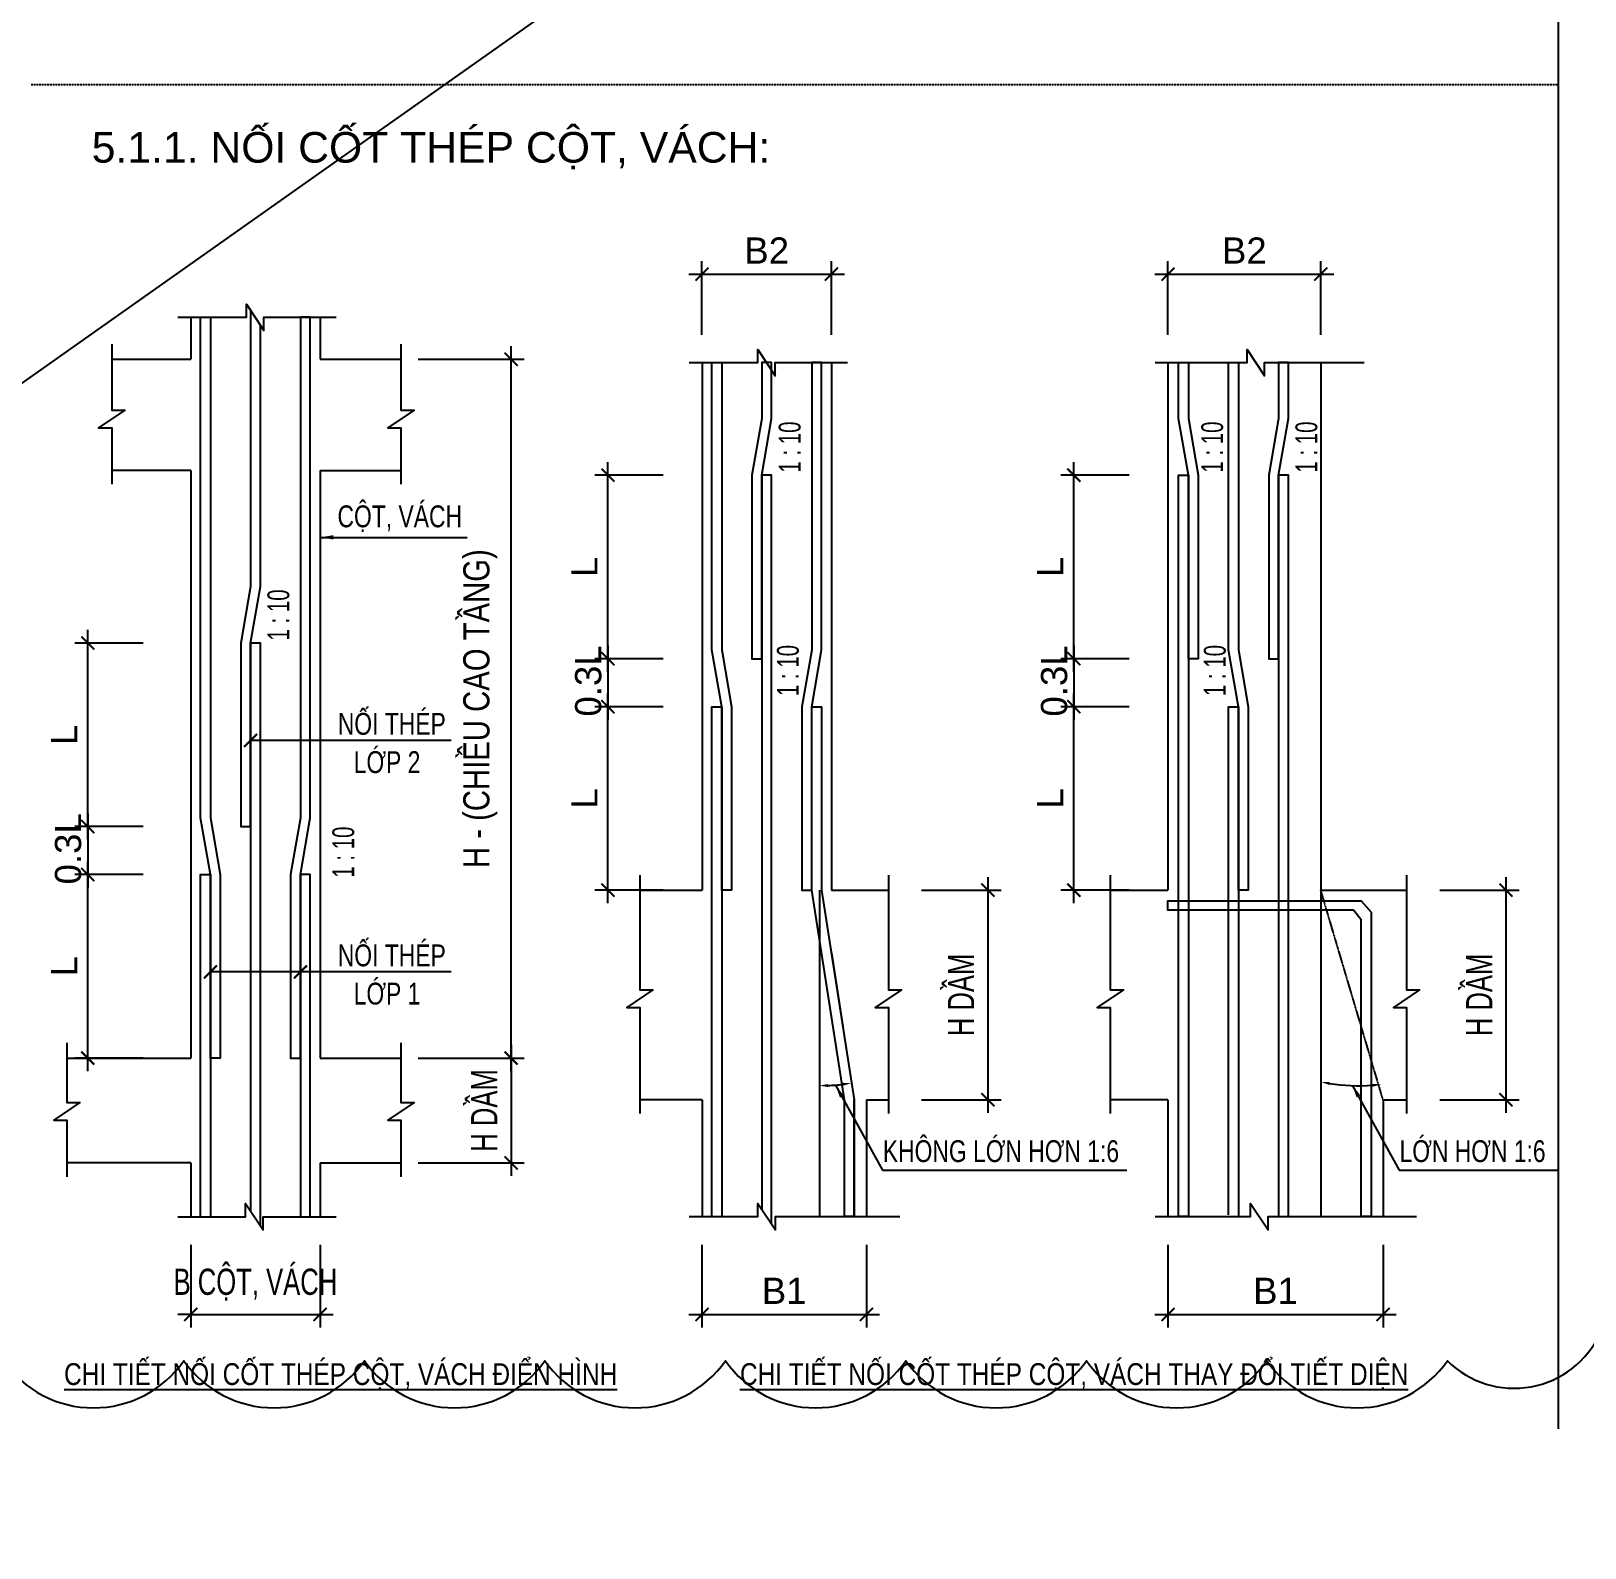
# Model space of a CAD drawing. Header units: millimetres. Extents: x -241424 to 696054, y -125618 to 93710.
# Drawn here: x 31812 to 49602, y -2 to 17365 of the extents above; entities that cross this region are included whole.
import ezdxf
from ezdxf.enums import TextEntityAlignment as Align

# ---------------------------------------------------------------- set-up
doc = ezdxf.new("R2010")
doc.units = ezdxf.units.MM
doc.header["$LTSCALE"] = 7
doc.header["$PDMODE"] = 3
doc.linetypes.add('CENTER2', pattern=[1.125, 0.75, -0.125, 0.125, -0.125])
doc.linetypes.add('HIDDEN', pattern=[0.375, 0.25, -0.125])
doc.layers.get('0').update_dxf_attribs({"linetype": 'CONTINUOUS'})
doc.layers.get('Defpoints').update_dxf_attribs({"color": 6, "linetype": 'CONTINUOUS'})
for name, color, linetype in [('CDC_01_AXIS', 160, 'CENTER2'), ('CDC_02_DIM', 1, 'CONTINUOUS'), ('CDC_03_BORDER', 3, 'CONTINUOUS'), ('CDC_05_STEEL', 4, 'CONTINUOUS'), ('CDC_06_TEXT', 2, 'CONTINUOUS'), ('CDC_11_NOTE', 8, 'CONTINUOUS')]:
    doc.layers.add(name, color=color, linetype=linetype)
doc.layers.add('KCS_Plotter', color=11, linetype='CONTINUOUS', plot=False)
doc.styles.add('ARIAL', font='arial.ttf')
doc.styles.add('AVANTH', font='')
doc.styles.add('VNAVANTH', font='', dxfattribs={"width": 0.95})
doc.styles.get('AVANTH').set_extended_font_data('.VnAvantH')
doc.styles.get('VNAVANTH').set_extended_font_data('.VnAvantH')
doc.dimstyles.new('1-25-H', dxfattribs={"dimtxt": 250, "dimasz": 100, "dimexe": 150, "dimexo": 0, "dimgap": 50, "dimtad": 1, "dimdec": 0, "dimlfac": 0.25, "dimzin": 0, "dimdsep": 46, "dimtxsty": 'AVANTH', "dimcen": 0, "dimdle": 150, "dimclrd": 9, "dimclre": 9, "dimclrt": 4, "dimadec": 0, "dimazin": 0, "dimtfac": 1, "dimtdec": 0, "dimtix": 1, "dimtmove": 2, "dimatfit": 3, "dimfxl": 1, "dimtvp": 1, "dimtolj": 1, "dimtzin": 0, "dimlwd": -1, "dimlwe": -1, "dimarcsym": 0})
doc.dimstyles.new('DIM1-25', dxfattribs={"dimscale": 1.2, "dimtxt": 250, "dimasz": 125, "dimexe": 125, "dimexo": 0.06, "dimgap": 100, "dimtad": 1, "dimdec": 0, "dimzin": 0, "dimdsep": 46, "dimtxsty": 'ARIAL', "dimblk": 'ARCHTICK', "dimcen": 100, "dimdle": 125, "dimclrd": 256, "dimclre": 1, "dimclrt": 2, "dimadec": 0, "dimazin": 0, "dimtfac": 1, "dimtdec": 0, "dimtix": 1, "dimtmove": 2, "dimatfit": 0, "dimfxl": 1, "dimtolj": 1, "dimtzin": 0, "dimarcsym": 0})

# ---------------------------------------------------------------- blocks, each defined once
blk = doc.blocks.new('_ArchTick')
at = {"color": 0, "linetype": 'ByBlock', "const_width": 0.15}
blk.add_lwpolyline([(-0.5, -0.5), (0.5, 0.5)], dxfattribs=at)
blk = doc.blocks.new('*D241')
at = {"layer": 'CDC_02_DIM', "color": 1, "lineweight": -2, "transparency": 16777216}
for p, q in [((44828, 3469), (44828, 2521)), ((47291, 3469), (47291, 2521))]:
    blk.add_line(p, q, dxfattribs=at)
at = {"layer": 'CDC_02_DIM', "lineweight": -2, "transparency": 16777216}
blk.add_line((44678, 2671), (47441, 2671), dxfattribs=at)
at = {"layer": 'Defpoints', "color": 0, "transparency": 16777216}
for p in [(44828, 3469), (47291, 3469), (47291, 2671)]:
    blk.add_point(p, dxfattribs=at)
at = {"layer": 'CDC_02_DIM', "lineweight": -2, "transparency": 16777216, "xscale": 150, "yscale": 150, "zscale": 150, "rotation": 180}
blk.add_blockref('_ArchTick', (44828, 2671), dxfattribs=at)
at = {"layer": 'CDC_02_DIM', "lineweight": -2, "transparency": 16777216, "xscale": 150, "yscale": 150, "zscale": 150}
blk.add_blockref('_ArchTick', (47291, 2671), dxfattribs=at)
at = {"layer": 'CDC_02_DIM', "color": 2, "transparency": 16777216, "insert": (46059, 2941), "char_height": 300, "attachment_point": 5, "style": 'ARIAL'}
blk.add_mtext('\\A1;B1', dxfattribs=at)
blk = doc.blocks.new('*D23')
at = {"layer": 'CDC_02_DIM', "lineweight": -2, "transparency": 16777216}
blk.add_line((48698, 7679), (48698, 4979), dxfattribs=at)
at = {"layer": 'CDC_02_DIM', "color": 1, "lineweight": -2, "transparency": 16777216}
for p, q in [((47939, 7529), (48848, 7529)), ((47939, 5129), (48848, 5129))]:
    blk.add_line(p, q, dxfattribs=at)
at = {"layer": 'Defpoints', "color": 0, "transparency": 16777216}
for p in [(47939, 7529), (47939, 5129), (48698, 5129)]:
    blk.add_point(p, dxfattribs=at)
at = {"layer": 'CDC_02_DIM', "lineweight": -2, "transparency": 16777216, "xscale": 150, "yscale": 150, "zscale": 150}
for p, rotation in [((48698, 7529), 90), ((48698, 5129), 270)]:
    blk.add_blockref('_ArchTick', p, dxfattribs=dict(at, rotation=rotation))
at = {"layer": 'CDC_02_DIM', "color": 2, "transparency": 16777216, "insert": (48391, 6329), "char_height": 300, "attachment_point": 5, "rotation": 90, "style": 'ARIAL'}
blk.add_mtext('\\A1;{\\W0.7;H DẦM}', dxfattribs=at)
blk = doc.blocks.new('*D24')
at = {"layer": 'CDC_02_DIM', "color": 9, "transparency": 16777216}
blk.add_arc((47014, 7408), 2119, 260.842, 274.2205, dxfattribs=at)
for points in [[(46673, 5299), (46680, 5332), (46578, 5334)], [(47168, 5311), (47171, 5278), (47269, 5304)]]:
    blk.add_solid(points, dxfattribs=at)
at = {"layer": 'Defpoints', "color": 0, "transparency": 16777216}
for p in [(47014, 7408), (47014, 7408), (46807, 5299), (46523, 5070), (47291, 5129)]:
    blk.add_point(p, dxfattribs=at)
at = {"layer": 'CDC_02_DIM', "color": 4, "transparency": 16777216, "insert": (46925, 5346), "char_height": 250, "attachment_point": 5, "rotation": 357.5313, "style": 'AVANTH'}
blk.add_mtext('\\A1;{\\H0.04x;.}', dxfattribs=at)
blk = doc.blocks.new('*D25')
at = {"layer": 'CDC_02_DIM', "color": 1, "lineweight": -2, "transparency": 16777216}
for p, q in [((44828, 13887), (44828, 14732)), ((46577, 13887), (46577, 14732))]:
    blk.add_line(p, q, dxfattribs=at)
at = {"layer": 'CDC_02_DIM', "lineweight": -2, "transparency": 16777216}
blk.add_line((44678, 14582), (46727, 14582), dxfattribs=at)
at = {"layer": 'Defpoints', "color": 0, "transparency": 16777216}
for p in [(46577, 14582), (44828, 13887), (46577, 13887)]:
    blk.add_point(p, dxfattribs=at)
at = {"layer": 'CDC_02_DIM', "lineweight": -2, "transparency": 16777216, "xscale": 150, "yscale": 150, "zscale": 150, "rotation": 180}
blk.add_blockref('_ArchTick', (44828, 14582), dxfattribs=at)
at = {"layer": 'CDC_02_DIM', "lineweight": -2, "transparency": 16777216, "xscale": 150, "yscale": 150, "zscale": 150}
blk.add_blockref('_ArchTick', (46577, 14582), dxfattribs=at)
at = {"layer": 'CDC_02_DIM', "color": 2, "transparency": 16777216, "insert": (45702, 14852), "char_height": 300, "attachment_point": 5, "style": 'ARIAL'}
blk.add_mtext('\\A1;B2', dxfattribs=at)
blk = doc.blocks.new('*D26')
at = {"layer": 'CDC_02_DIM', "lineweight": -2, "transparency": 16777216}
blk.add_line((43750, 10329), (43750, 9479), dxfattribs=at)
at = {"layer": 'CDC_02_DIM', "color": 1, "lineweight": -2, "transparency": 16777216}
for p, q in [((44384, 10179), (43600, 10179)), ((44384, 9629), (43600, 9629))]:
    blk.add_line(p, q, dxfattribs=at)
at = {"layer": 'Defpoints', "color": 0, "transparency": 16777216}
for p in [(44384, 10179), (43750, 9629), (44384, 9629)]:
    blk.add_point(p, dxfattribs=at)
at = {"layer": 'CDC_02_DIM', "lineweight": -2, "transparency": 16777216, "xscale": 150, "yscale": 150, "zscale": 150}
for p, rotation in [((43750, 10179), 90), ((43750, 9629), 270)]:
    blk.add_blockref('_ArchTick', p, dxfattribs=dict(at, rotation=rotation))
at = {"layer": 'CDC_02_DIM', "color": 2, "transparency": 16777216, "insert": (43526, 9924), "char_height": 300, "attachment_point": 5, "rotation": 90, "style": 'ARIAL'}
blk.add_mtext('\\A1;0.3L', dxfattribs=at)
blk = doc.blocks.new('*D27')
at = {"layer": 'CDC_02_DIM', "color": 1, "lineweight": -2, "transparency": 16777216}
for p, q in [((33640, 3469), (33640, 2521)), ((35121, 3469), (35121, 2521))]:
    blk.add_line(p, q, dxfattribs=at)
at = {"layer": 'CDC_02_DIM', "lineweight": -2, "transparency": 16777216}
for p, q in [((33640, 2671), (33490, 2671)), ((33640, 2671), (35121, 2671)), ((35121, 2671), (35271, 2671))]:
    blk.add_line(p, q, dxfattribs=at)
at = {"layer": 'Defpoints', "color": 0, "transparency": 16777216}
for p in [(33640, 3469), (35121, 3469), (35121, 2671)]:
    blk.add_point(p, dxfattribs=at)
at = {"layer": 'CDC_02_DIM', "lineweight": -2, "transparency": 16777216, "xscale": 150, "yscale": 150, "zscale": 150}
blk.add_blockref('_ArchTick', (33640, 2671), dxfattribs=at)
at = {"layer": 'CDC_02_DIM', "lineweight": -2, "transparency": 16777216, "xscale": 150, "yscale": 150, "zscale": 150, "rotation": 180}
blk.add_blockref('_ArchTick', (35121, 2671), dxfattribs=at)
at = {"layer": 'CDC_02_DIM', "color": 2, "transparency": 16777216, "insert": (34380, 3012), "char_height": 300, "attachment_point": 5, "style": 'ARIAL'}
blk.add_mtext('\\A1;{\\W0.7;B CỘT, VÁCH}', dxfattribs=at)
blk = doc.blocks.new('*D28')
at = {"layer": 'CDC_02_DIM', "lineweight": -2, "transparency": 16777216}
blk.add_line((37307, 5756), (37307, 4256), dxfattribs=at)
at = {"layer": 'CDC_02_DIM', "color": 1, "lineweight": -2, "transparency": 16777216}
for p, q in [((36243, 5606), (37457, 5606)), ((36243, 4406), (37457, 4406))]:
    blk.add_line(p, q, dxfattribs=at)
at = {"layer": 'Defpoints', "color": 0, "transparency": 16777216}
for p in [(36243, 5606), (36243, 4406), (37307, 4406)]:
    blk.add_point(p, dxfattribs=at)
at = {"layer": 'CDC_02_DIM', "lineweight": -2, "transparency": 16777216, "xscale": 150, "yscale": 150, "zscale": 150}
for p, rotation in [((37307, 5606), 90), ((37307, 4406), 270)]:
    blk.add_blockref('_ArchTick', p, dxfattribs=dict(at, rotation=rotation))
at = {"layer": 'CDC_02_DIM', "color": 2, "transparency": 16777216, "insert": (36999, 5006), "char_height": 300, "attachment_point": 5, "rotation": 90, "style": 'ARIAL'}
blk.add_mtext('\\A1;{\\W0.7;H DẦM}', dxfattribs=at)
blk = doc.blocks.new('*D29')
at = {"layer": 'CDC_02_DIM', "lineweight": -2, "transparency": 16777216}
blk.add_line((37307, 5456), (37307, 13758), dxfattribs=at)
at = {"layer": 'CDC_02_DIM', "color": 1, "lineweight": -2, "transparency": 16777216}
for p, q in [((36243, 13608), (37457, 13608)), ((36243, 5606), (37457, 5606))]:
    blk.add_line(p, q, dxfattribs=at)
at = {"layer": 'Defpoints', "color": 0, "transparency": 16777216}
for p in [(36243, 13608), (37307, 13608), (36243, 5606)]:
    blk.add_point(p, dxfattribs=at)
at = {"layer": 'CDC_02_DIM', "lineweight": -2, "transparency": 16777216, "xscale": 150, "yscale": 150, "zscale": 150}
for p, rotation in [((37307, 13608), 90), ((37307, 5606), 270)]:
    blk.add_blockref('_ArchTick', p, dxfattribs=dict(at, rotation=rotation))
at = {"layer": 'CDC_02_DIM', "color": 2, "transparency": 16777216, "insert": (36955, 9607), "char_height": 300, "attachment_point": 5, "rotation": 90, "style": 'ARIAL'}
blk.add_mtext('\\A1;{\\W0.8;H - (CHIỀU CAO TẦNG)}', dxfattribs=at)
blk = doc.blocks.new('*D30')
at = {"layer": 'CDC_02_DIM', "color": 1, "lineweight": -2, "transparency": 16777216}
for p, q in [((39493, 3469), (39493, 2521)), ((41375, 3469), (41375, 2521))]:
    blk.add_line(p, q, dxfattribs=at)
at = {"layer": 'CDC_02_DIM', "lineweight": -2, "transparency": 16777216}
blk.add_line((39343, 2671), (41525, 2671), dxfattribs=at)
at = {"layer": 'Defpoints', "color": 0, "transparency": 16777216}
for p in [(39493, 3469), (41375, 3469), (41375, 2671)]:
    blk.add_point(p, dxfattribs=at)
at = {"layer": 'CDC_02_DIM', "lineweight": -2, "transparency": 16777216, "xscale": 150, "yscale": 150, "zscale": 150, "rotation": 180}
blk.add_blockref('_ArchTick', (39493, 2671), dxfattribs=at)
at = {"layer": 'CDC_02_DIM', "lineweight": -2, "transparency": 16777216, "xscale": 150, "yscale": 150, "zscale": 150}
blk.add_blockref('_ArchTick', (41375, 2671), dxfattribs=at)
at = {"layer": 'CDC_02_DIM', "color": 2, "transparency": 16777216, "insert": (40434, 2941), "char_height": 300, "attachment_point": 5, "style": 'ARIAL'}
blk.add_mtext('\\A1;B1', dxfattribs=at)
blk = doc.blocks.new('*D31')
at = {"layer": 'CDC_02_DIM', "lineweight": -2, "transparency": 16777216}
blk.add_line((42767, 7679), (42767, 4979), dxfattribs=at)
at = {"layer": 'CDC_02_DIM', "color": 1, "lineweight": -2, "transparency": 16777216}
for p, q in [((42007, 7529), (42917, 7529)), ((42007, 5129), (42917, 5129))]:
    blk.add_line(p, q, dxfattribs=at)
at = {"layer": 'Defpoints', "color": 0, "transparency": 16777216}
for p in [(42007, 7529), (42007, 5129), (42767, 5129)]:
    blk.add_point(p, dxfattribs=at)
at = {"layer": 'CDC_02_DIM', "lineweight": -2, "transparency": 16777216, "xscale": 150, "yscale": 150, "zscale": 150}
for p, rotation in [((42767, 7529), 90), ((42767, 5129), 270)]:
    blk.add_blockref('_ArchTick', p, dxfattribs=dict(at, rotation=rotation))
at = {"layer": 'CDC_02_DIM', "color": 2, "transparency": 16777216, "insert": (42459, 6329), "char_height": 300, "attachment_point": 5, "rotation": 90, "style": 'ARIAL'}
blk.add_mtext('\\A1;{\\W0.7;H DẦM}', dxfattribs=at)
blk = doc.blocks.new('*D32')
at = {"layer": 'CDC_02_DIM', "color": 9, "transparency": 16777216}
blk.add_arc((40837, 7529), 2239, 272.5595, 276.9024, dxfattribs=at)
for points in [[(40937, 5275), (40936, 5309), (40837, 5290)], [(41103, 5323), (41108, 5290), (41205, 5320)]]:
    blk.add_solid(points, dxfattribs=at)
at = {"layer": 'Defpoints', "color": 0, "transparency": 16777216}
for p in [(40837, 7529), (40837, 7529), (40960, 5293), (40837, 5070), (41237, 5129)]:
    blk.add_point(p, dxfattribs=at)
at = {"layer": 'CDC_02_DIM', "color": 4, "transparency": 16777216, "insert": (41017, 5352), "char_height": 250, "attachment_point": 5, "rotation": 4.731, "style": 'AVANTH'}
blk.add_mtext('\\A1;{\\H0.04x;.}', dxfattribs=at)
blk = doc.blocks.new('*D33')
at = {"layer": 'CDC_02_DIM', "color": 1, "lineweight": -2, "transparency": 16777216}
for p, q in [((39493, 13887), (39493, 14732)), ((40975, 13887), (40975, 14732))]:
    blk.add_line(p, q, dxfattribs=at)
at = {"layer": 'CDC_02_DIM', "lineweight": -2, "transparency": 16777216}
blk.add_line((39343, 14582), (41125, 14582), dxfattribs=at)
at = {"layer": 'Defpoints', "color": 0, "transparency": 16777216}
for p in [(40975, 14582), (39493, 13887), (40975, 13887)]:
    blk.add_point(p, dxfattribs=at)
at = {"layer": 'CDC_02_DIM', "lineweight": -2, "transparency": 16777216, "xscale": 150, "yscale": 150, "zscale": 150, "rotation": 180}
blk.add_blockref('_ArchTick', (39493, 14582), dxfattribs=at)
at = {"layer": 'CDC_02_DIM', "lineweight": -2, "transparency": 16777216, "xscale": 150, "yscale": 150, "zscale": 150}
blk.add_blockref('_ArchTick', (40975, 14582), dxfattribs=at)
at = {"layer": 'CDC_02_DIM', "color": 2, "transparency": 16777216, "insert": (40234, 14852), "char_height": 300, "attachment_point": 5, "style": 'ARIAL'}
blk.add_mtext('\\A1;B2', dxfattribs=at)
blk = doc.blocks.new('*D34')
at = {"layer": 'CDC_02_DIM', "lineweight": -2, "transparency": 16777216}
blk.add_line((38416, 10329), (38416, 9479), dxfattribs=at)
at = {"layer": 'CDC_02_DIM', "color": 1, "lineweight": -2, "transparency": 16777216}
for p, q in [((39050, 10179), (38266, 10179)), ((39050, 9629), (38266, 9629))]:
    blk.add_line(p, q, dxfattribs=at)
at = {"layer": 'Defpoints', "color": 0, "transparency": 16777216}
for p in [(39050, 10179), (38416, 9629), (39050, 9629)]:
    blk.add_point(p, dxfattribs=at)
at = {"layer": 'CDC_02_DIM', "lineweight": -2, "transparency": 16777216, "xscale": 150, "yscale": 150, "zscale": 150}
for p, rotation in [((38416, 10179), 90), ((38416, 9629), 270)]:
    blk.add_blockref('_ArchTick', p, dxfattribs=dict(at, rotation=rotation))
at = {"layer": 'CDC_02_DIM', "color": 2, "transparency": 16777216, "insert": (38192, 9924), "char_height": 300, "attachment_point": 5, "rotation": 90, "style": 'ARIAL'}
blk.add_mtext('\\A1;0.3L', dxfattribs=at)
blk = doc.blocks.new('*D35')
at = {"layer": 'CDC_02_DIM', "lineweight": -2, "transparency": 16777216}
blk.add_line((32461, 5456), (32461, 7857), dxfattribs=at)
at = {"layer": 'CDC_02_DIM', "color": 1, "lineweight": -2, "transparency": 16777216}
for p, q in [((33095, 7707), (32311, 7707)), ((33095, 5606), (32311, 5606))]:
    blk.add_line(p, q, dxfattribs=at)
at = {"layer": 'Defpoints', "color": 0, "transparency": 16777216}
for p in [(32461, 7707), (33095, 7707), (33095, 5606)]:
    blk.add_point(p, dxfattribs=at)
at = {"layer": 'CDC_02_DIM', "lineweight": -2, "transparency": 16777216, "xscale": 150, "yscale": 150, "zscale": 150}
for p, rotation in [((32461, 7707), 90), ((32461, 5606), 270)]:
    blk.add_blockref('_ArchTick', p, dxfattribs=dict(at, rotation=rotation))
at = {"layer": 'CDC_02_DIM', "color": 2, "transparency": 16777216, "insert": (32191, 6657), "char_height": 300, "attachment_point": 5, "rotation": 90, "style": 'ARIAL'}
blk.add_mtext('\\A1;L', dxfattribs=at)
blk = doc.blocks.new('*D36')
at = {"layer": 'CDC_02_DIM', "lineweight": -2, "transparency": 16777216}
blk.add_line((32461, 8407), (32461, 7557), dxfattribs=at)
at = {"layer": 'CDC_02_DIM', "color": 1, "lineweight": -2, "transparency": 16777216}
for p, q in [((33095, 8257), (32311, 8257)), ((33095, 7707), (32311, 7707))]:
    blk.add_line(p, q, dxfattribs=at)
at = {"layer": 'Defpoints', "color": 0, "transparency": 16777216}
for p in [(33095, 8257), (32461, 7707), (33095, 7707)]:
    blk.add_point(p, dxfattribs=at)
at = {"layer": 'CDC_02_DIM', "lineweight": -2, "transparency": 16777216, "xscale": 150, "yscale": 150, "zscale": 150}
for p, rotation in [((32461, 8257), 90), ((32461, 7707), 270)]:
    blk.add_blockref('_ArchTick', p, dxfattribs=dict(at, rotation=rotation))
at = {"layer": 'CDC_02_DIM', "color": 2, "transparency": 16777216, "insert": (32237, 8002), "char_height": 300, "attachment_point": 5, "rotation": 90, "style": 'ARIAL'}
blk.add_mtext('\\A1;0.3L', dxfattribs=at)
blk = doc.blocks.new('*D37')
at = {"layer": 'CDC_02_DIM', "lineweight": -2, "transparency": 16777216}
blk.add_line((32461, 8107), (32461, 10508), dxfattribs=at)
at = {"layer": 'CDC_02_DIM', "color": 1, "lineweight": -2, "transparency": 16777216}
for p, q in [((33095, 10358), (32311, 10358)), ((33095, 8257), (32311, 8257))]:
    blk.add_line(p, q, dxfattribs=at)
at = {"layer": 'Defpoints', "color": 0, "transparency": 16777216}
for p in [(32461, 10358), (33095, 10358), (33095, 8257)]:
    blk.add_point(p, dxfattribs=at)
at = {"layer": 'CDC_02_DIM', "lineweight": -2, "transparency": 16777216, "xscale": 150, "yscale": 150, "zscale": 150}
for p, rotation in [((32461, 10358), 90), ((32461, 8257), 270)]:
    blk.add_blockref('_ArchTick', p, dxfattribs=dict(at, rotation=rotation))
at = {"layer": 'CDC_02_DIM', "color": 2, "transparency": 16777216, "insert": (32191, 9307), "char_height": 300, "attachment_point": 5, "rotation": 90, "style": 'ARIAL'}
blk.add_mtext('\\A1;L', dxfattribs=at)
blk = doc.blocks.new('*D86')
at = {"layer": 'CDC_02_DIM', "color": 1, "lineweight": -2, "transparency": 16777216}
for p, q in [((39050, 9629), (38266, 9629)), ((39050, 7529), (38266, 7529))]:
    blk.add_line(p, q, dxfattribs=at)
at = {"layer": 'CDC_02_DIM', "lineweight": -2, "transparency": 16777216}
blk.add_line((38416, 7379), (38416, 9779), dxfattribs=at)
at = {"layer": 'Defpoints', "color": 0, "transparency": 16777216}
for p in [(38416, 9629), (39050, 9629), (39050, 7529)]:
    blk.add_point(p, dxfattribs=at)
at = {"layer": 'CDC_02_DIM', "lineweight": -2, "transparency": 16777216, "xscale": 150, "yscale": 150, "zscale": 150}
for p, rotation in [((38416, 9629), 90), ((38416, 7529), 270)]:
    blk.add_blockref('_ArchTick', p, dxfattribs=dict(at, rotation=rotation))
at = {"layer": 'CDC_02_DIM', "color": 2, "transparency": 16777216, "insert": (38146, 8579), "char_height": 300, "attachment_point": 5, "rotation": 90, "style": 'ARIAL'}
blk.add_mtext('\\A1;L', dxfattribs=at)
blk = doc.blocks.new('*D87')
at = {"layer": 'CDC_02_DIM', "color": 1, "lineweight": -2, "transparency": 16777216}
for p, q in [((39050, 12280), (38266, 12280)), ((39050, 10179), (38266, 10179))]:
    blk.add_line(p, q, dxfattribs=at)
at = {"layer": 'CDC_02_DIM', "lineweight": -2, "transparency": 16777216}
blk.add_line((38416, 10029), (38416, 12430), dxfattribs=at)
at = {"layer": 'Defpoints', "color": 0, "transparency": 16777216}
for p in [(38416, 12280), (39050, 12280), (39050, 10179)]:
    blk.add_point(p, dxfattribs=at)
at = {"layer": 'CDC_02_DIM', "lineweight": -2, "transparency": 16777216, "xscale": 150, "yscale": 150, "zscale": 150}
for p, rotation in [((38416, 12280), 90), ((38416, 10179), 270)]:
    blk.add_blockref('_ArchTick', p, dxfattribs=dict(at, rotation=rotation))
at = {"layer": 'CDC_02_DIM', "color": 2, "transparency": 16777216, "insert": (38146, 11230), "char_height": 300, "attachment_point": 5, "rotation": 90, "style": 'ARIAL'}
blk.add_mtext('\\A1;L', dxfattribs=at)
blk = doc.blocks.new('*D88')
at = {"layer": 'CDC_02_DIM', "color": 1, "lineweight": -2, "transparency": 16777216}
for p, q in [((44384, 9629), (43600, 9629)), ((44384, 7529), (43600, 7529))]:
    blk.add_line(p, q, dxfattribs=at)
at = {"layer": 'CDC_02_DIM', "lineweight": -2, "transparency": 16777216}
blk.add_line((43750, 7379), (43750, 9779), dxfattribs=at)
at = {"layer": 'Defpoints', "color": 0, "transparency": 16777216}
for p in [(43750, 9629), (44384, 9629), (44384, 7529)]:
    blk.add_point(p, dxfattribs=at)
at = {"layer": 'CDC_02_DIM', "lineweight": -2, "transparency": 16777216, "xscale": 150, "yscale": 150, "zscale": 150}
for p, rotation in [((43750, 9629), 90), ((43750, 7529), 270)]:
    blk.add_blockref('_ArchTick', p, dxfattribs=dict(at, rotation=rotation))
at = {"layer": 'CDC_02_DIM', "color": 2, "transparency": 16777216, "insert": (43480, 8579), "char_height": 300, "attachment_point": 5, "rotation": 90, "style": 'ARIAL'}
blk.add_mtext('\\A1;L', dxfattribs=at)
blk = doc.blocks.new('*D89')
at = {"layer": 'CDC_02_DIM', "color": 1, "lineweight": -2, "transparency": 16777216}
for p, q in [((44384, 12280), (43600, 12280)), ((44384, 10179), (43600, 10179))]:
    blk.add_line(p, q, dxfattribs=at)
at = {"layer": 'CDC_02_DIM', "lineweight": -2, "transparency": 16777216}
blk.add_line((43750, 10029), (43750, 12430), dxfattribs=at)
at = {"layer": 'Defpoints', "color": 0, "transparency": 16777216}
for p in [(43750, 12280), (44384, 12280), (44384, 10179)]:
    blk.add_point(p, dxfattribs=at)
at = {"layer": 'CDC_02_DIM', "lineweight": -2, "transparency": 16777216, "xscale": 150, "yscale": 150, "zscale": 150}
for p, rotation in [((43750, 12280), 90), ((43750, 10179), 270)]:
    blk.add_blockref('_ArchTick', p, dxfattribs=dict(at, rotation=rotation))
at = {"layer": 'CDC_02_DIM', "color": 2, "transparency": 16777216, "insert": (43480, 11230), "char_height": 300, "attachment_point": 5, "rotation": 90, "style": 'ARIAL'}
blk.add_mtext('\\A1;L', dxfattribs=at)

msp = doc.modelspace()

# ---------------------------------------------------------------- linework, layer by layer
at = {"layer": 'CDC_01_AXIS'}
for p, q in [((40836.6, 7528.7), (40836.6, 3791.4)), ((46577.2, 7528.7), (46577.2, 3791.4)), ((47290.7, 5128.6), (46577.2, 7528.7))]:
    msp.add_line(p, q, dxfattribs=at)
at = {"layer": 'CDC_02_DIM'}
for points in [[(33493.2, 14087.5), (34277.6, 14087.5), (34277.6, 14237.5), (34477.7, 13937.4), (34477.7, 14087.5), (35304.1, 14087.5)], [(32734.4, 13780.7), (32734.4, 13023.5), (32884.5, 13023.5), (32584.3, 12823.4), (32734.4, 12823.4), (32734.4, 12175.6)], [(36046.3, 13780.7), (36046.3, 13023.5), (36196.4, 13023.5), (35896.3, 12823.4), (36046.3, 12823.4), (36046.3, 12175.6)], [(39346.9, 13568.4), (40131.6, 13568.4), (40131.6, 13718.5), (40331.7, 13418.4), (40331.7, 13568.4), (41157.9, 13568.4)], [(44681.1, 13568.4), (45734.1, 13568.4), (45734.1, 13718.5), (45934.2, 13418.4), (45934.2, 13568.4), (47074, 13568.4)], [(38781.5, 7701.5), (38781.5, 6386.9), (38931.6, 6386.9), (38631.4, 6186.8), (38781.5, 6186.8), (38781.5, 4970.5)], [(41627, 7701.5), (41627, 6386.9), (41777, 6386.9), (41476.9, 6186.8), (41627, 6186.8), (41627, 4970.5)], [(44167.3, 7701.5), (44167.3, 6386.9), (44317.4, 6386.9), (44017.2, 6186.8), (44167.3, 6186.8), (44167.3, 4970.5)], [(47558.6, 7701.5), (47558.6, 6386.9), (47708.6, 6386.9), (47408.5, 6186.8), (47558.6, 6186.8), (47558.6, 4970.5)], [(32221.5, 5779.3), (32221.5, 5096.1), (32371.6, 5096.1), (32071.4, 4896), (32221.5, 4896), (32221.5, 4248.2)], [(36046.3, 5779.3), (36046.3, 5096.1), (36196.4, 5096.1), (35896.3, 4896), (36046.3, 4896), (36046.3, 4248.2)], [(33493.2, 3790.3), (34267.3, 3790.3), (34267.3, 3940.4), (34467.4, 3640.2), (34467.4, 3790.3), (35304.1, 3790.3)], [(39346.9, 3791.4), (40134, 3791.4), (40134, 3941.5), (40334.1, 3641.3), (40334.1, 3791.4), (41757.9, 3791.4)], [(44681.1, 3791.4), (45774.2, 3791.4), (45774.2, 3941.5), (45974.3, 3641.3), (45974.3, 3791.4), (47674, 3791.4)]]:
    msp.add_lwpolyline(points, dxfattribs=at)
at = {"layer": 'CDC_03_BORDER'}
for p, q in [((49297.3, 1362.7), (49297.3, 55115.3)), ((33639.7, 14087.5), (33639.7, 13607.8)), ((35120.8, 14087.5), (35120.8, 13607.8)), ((32734.4, 13607.8), (33639.7, 13607.8)), ((35120.8, 13607.8), (36046.3, 13607.8)), ((39493.5, 13568.4), (39493.5, 7528.7)), ((40974.6, 13568.4), (40974.6, 7528.7)), ((44827.6, 13568.4), (44827.6, 7528.7)), ((46577.2, 13568.4), (46577.2, 7528.7)), ((33639.7, 12333.7), (32734.4, 12333.7)), ((33639.7, 12333.7), (33639.7, 5606.4)), ((35120.8, 12333.7), (35120.8, 5606.4)), ((35120.8, 12333.7), (36046.3, 12333.7)), ((38781.5, 7528.7), (39493.5, 7528.7)), ((40974.6, 7528.7), (41627, 7528.7)), ((44167.3, 7528.7), (44827.6, 7528.7)), ((46577.2, 7528.7), (47558.6, 7528.7)), ((32221.5, 5606.4), (33639.7, 5606.4)), ((35120.8, 5606.4), (36046.3, 5606.4)), ((39493.5, 5128.6), (38781.5, 5128.6)), ((39493.5, 5128.6), (39493.5, 3791.4)), ((41374.6, 5128.6), (41627, 5128.6)), ((41374.6, 5128.6), (41374.6, 3791.4)), ((44827.6, 5128.6), (44167.3, 5128.6)), ((44827.6, 5128.6), (44827.6, 3791.4)), ((47290.7, 5128.6), (47558.6, 5128.6)), ((47290.7, 5128.6), (47290.7, 3791.4)), ((33639.7, 4406.3), (32221.5, 4406.3)), ((33639.7, 4406.3), (33639.7, 3790.3)), ((35120.8, 4406.3), (36046.3, 4406.3)), ((35120.8, 4406.3), (35120.8, 3790.3))]:
    msp.add_line(p, q, dxfattribs=at)
at = {"layer": 'CDC_05_STEEL'}
for p, q in [((40973.8, 6812.8), (41105.8, 5967)), ((41236.6, 3791.4), (41236.6, 5128.6))]:
    msp.add_line(p, q, dxfattribs=at)
for points in [[(33752.2, 8356.9), (33752.2, 14087.5), (33864.6, 14087.5), (33864.6, 8356.9), (33977.1, 7707.2), (33977.1, 5606.4), (33864.6, 5606.4), (33864.6, 7707.2)], [(35008.4, 8356.9), (35008.4, 14087.5), (34896, 14087.5), (34896, 8356.9), (34783.5, 7707.2), (34783.5, 5606.4), (34896, 5606.4), (34896, 7707.2)], [(40290.3, 12929.6), (40290.2, 13568.4), (40177.8, 13568.4), (40177.9, 12929.6), (40065.4, 12280), (40065.4, 10179.1), (40177.9, 10179.1), (40177.9, 12280)], [(40862.1, 10279.1), (40862.1, 13568.4), (40749.7, 13568.4), (40749.7, 10279.1), (40637.2, 9629.5), (40637.2, 7528.7), (40749.7, 7528.7), (40749.7, 9629.5)], [(44950, 12929.6), (44950.1, 13568.4), (45062.6, 13568.4), (45062.5, 12929.6), (45174.9, 12280), (45174.9, 10179.1), (45062.5, 10179.1), (45062.5, 12280)], [(46206.4, 12929.6), (46206.3, 13568.4), (46093.9, 13568.4), (46094, 12929.6), (45981.5, 12280), (45981.5, 10179.1), (46094, 10179.1), (46094, 12280)], [(45062.6, 3791.4), (44950.1, 3791.4), (44950, 12280), (45062.5, 12280)], [(46093.9, 3791.4), (46206.3, 3791.4), (46206.4, 12280), (46094, 12280)], [(40749.7, 7528.7), (40749.7, 9629.5), (40862.1, 9629.5), (40862.1, 7528.7), (41236.6, 5128.6), (41236.6, 3791.4), (41124.1, 3791.4), (41124.1, 5128.6)], [(34896, 3790.3), (35008.4, 3790.3), (35008.4, 7707.2), (34896, 7707.2)], [(46953, 7298.2), (44827.6, 7298.2), (44827.6, 7408.2), (47039.4, 7408.2), (47152.7, 7276.6), (47152.7, 3791.4), (47040.2, 3791.4), (47039.4, 7188.2)]]:
    msp.add_lwpolyline(points, close=True, dxfattribs=at)
for points in [[(34324.1, 14167.8), (34324.1, 11007.4), (34211.7, 10357.7), (34211.7, 8256.9), (34324.1, 8256.9), (34324.1, 10357.7), (34436.6, 11007.4), (34436.5, 13999.1)], [(39718.4, 13568.4), (39718.4, 10279.1), (39830.8, 9629.5), (39830.8, 7528.7), (39718.4, 7528.7), (39718.4, 9629.5), (39605.9, 10279.1), (39605.9, 13568.4)], [(45634.4, 13568.4), (45634.4, 10279.1), (45746.9, 9629.5), (45746.9, 7528.7), (45634.4, 7528.7), (45634.4, 9629.5), (45522, 10279.1), (45522, 13568.4)], [(40290.2, 3707.1), (40290.3, 12280), (40177.9, 12280), (40177.8, 3875.8)], [(34436.5, 3686.6), (34436.6, 10357.7), (34324.1, 10357.7), (34324.1, 3855.3)], [(39605.9, 3791.4), (39605.9, 9629.5), (39718.4, 9629.5), (39718.4, 3791.4)], [(45522, 3810.4), (45522, 9629.5), (45634.4, 9629.5), (45634.4, 3791.4)], [(33752.2, 3790.3), (33752.2, 7707.2), (33864.6, 7707.2), (33864.6, 3790.3)]]:
    msp.add_lwpolyline(points, dxfattribs=at)
at = {"layer": 'CDC_11_NOTE'}
for p, q in [((36620.3, 9242.9), (34324.1, 9242.9)), ((36620.3, 6592.4), (33864.6, 6592.4))]:
    msp.add_line(p, q, dxfattribs=at)
at = {"layer": 'CDC_11_NOTE', "const_width": 25}
for points in [[(34249.2, 9168.7), (34399.1, 9317.1)], [(33789.7, 6518.2), (33939.6, 6666.6)], [(34821, 6518.2), (34970.9, 6666.6)]]:
    msp.add_lwpolyline(points, dxfattribs=at)
at = {"layer": 'Defpoints', "linetype": 'HIDDEN', "ltscale": 0.1}
msp.add_line((31811.7, 16753.3), (49297.3, 16753.3), dxfattribs=at)
at = {"layer": 'Defpoints'}
msp.add_lwpolyline([(31493.8, 2139.5, 0.5205671), (33560.5, 2139.5, 0.5205671), (35627.2, 2139.5, 0.5205671), (37693.8, 2139.5, 0.5205671), (39760.5, 2139.5, 0.5205671), (41827.2, 2139.5, 0.5205671), (43893.8, 2139.5, 0.5205671), (45960.5, 2139.5, 0.5205671), (48027.2, 2139.5, 0.5205671), (49776.7, 2456.6, 0.5205671), (49776.7, 4523.3, 0.5205671), (49776.7, 6590, 0.5205671), (49776.7, 8656.7, 0.5205671), (49776.7, 10723.3, 0.5205671), (49776.7, 12790, 0.5205671), (49776.7, 14856.7, 0.5205671), (49776.7, 16923.3, 0.5205671), (49776.7, 18990, 0.5205671)], format="xyb", dxfattribs=at)
at = {"layer": 'KCS_Plotter'}
msp.add_line((12826, -2.5), (96926, 59397.5), dxfattribs=at)

# ---------------------------------------------------------------- texts
at = {"layer": 'CDC_06_TEXT', "color": 4, "style": 'ARIAL'}
msp.add_text('5.1.1. NỐI CỐT THÉP CỘT, VÁCH:', height=350, dxfattribs=at).set_placement((32505.8, 16033.9), align=Align.MIDDLE_LEFT)
at = {"layer": 'CDC_06_TEXT', "style": 'VNAVANTH', "width": 0.7}
for p in [(40621.2, 12309.2), (45459, 12309.2), (46537.3, 12309.2), (34767.5, 10387), (40601.5, 9750.6), (45488.5, 9750.6), (35510.8, 7671.3)]:
    msp.add_text('1 : 10', height=250, rotation=90, dxfattribs=at).set_placement(p)
at = {"layer": 'CDC_06_TEXT', "style": 'ARIAL'}
for s, width, p in [('CỘT, VÁCH', 0.75, (35319.7, 11683.9, -0.3)), ('NỐI THÉP', 0.75, (35323.1, 9307.8, -0.3)), ('LỚP 2', 0.75, (35505.5, 8869.8, -0.3)), ('NỐI THÉP', 0.75, (35323.1, 6657.3, -0.3)), ('LỚP 1', 0.75, (35505.5, 6219.3, -0.3)), ('KHÔNG LỚN HƠN 1:6', 0.75, (41563.3, 4415.6, -0.3)), ('LỚN HƠN 1:6', 0.75, (47479.4, 4415.6, -0.3)), ('%%UCHI TIẾT NỐI CỐT THÉP CỘT, VÁCH ĐIỂN HÌNH', 0.8, (32189.4, 1862.7)), ('%%UCHI TIẾT NỐI CỐT THÉP CỘT, VÁCH THAY ĐỔI TIẾT DIỆN', 0.8, (39927.9, 1862.7))]:
    msp.add_text(s, height=250, dxfattribs=dict(at, width=width)).set_placement(p)

# ---------------------------------------------------------------- dimensions: what is measured, and where the dimension line sits
at = {"layer": 'CDC_02_DIM'}
for p1, p2, distance, text, picture, middle in [((39493.5, 13886.7), (40974.6, 13886.7), 695.2, 'B2', '*D33', (40234, 14852.5)), ((44827.6, 13886.7), (46577.2, 13886.7), 695.2, 'B2', '*D25', (45702.4, 14852.5)), ((36242.7, 5606.4), (36242.7, 13607.8), -1063.8, '{\\W0.8;H - (CHIỀU CAO TẦNG)}', '*D29', (36954.7, 9607.1)), ((39050.3, 10179.1), (39050.3, 12280), 634, 'L', '*D87', (38146.3, 11229.6)), ((44384.5, 10179.1), (44384.5, 12280), 634, 'L', '*D89', (43480.5, 11229.6)), ((33095.1, 8256.9), (33095.1, 10357.7), 634, 'L', '*D37', (32191.1, 9307.3)), ((39050.3, 7528.7), (39050.3, 9629.5), 634, 'L', '*D86', (38146.3, 8579.1)), ((44384.5, 7528.7), (44384.5, 9629.5), 634, 'L', '*D88', (43480.5, 8579.1)), ((33095.1, 5606.4), (33095.1, 7707.2), 634, 'L', '*D35', (32191.1, 6656.8)), ((42007.2, 7528.7), (42007.2, 5128.6), 759.7, '{\\W0.7;H DẦM}', '*D31', (42459, 6328.6)), ((47938.8, 7528.7), (47938.8, 5128.6), 759.7, '{\\W0.7;H DẦM}', '*D23', (48390.6, 6328.6)), ((36242.7, 5606.4), (36242.7, 4406.3), 1063.8, '{\\W0.7;H DẦM}', '*D28', (36998.7, 5006.3)), ((33639.7, 3469.1), (35120.8, 3469.1), -798.5, '{\\W0.7;B CỘT, VÁCH}', '*D27', (34380.3, 3011.7)), ((39493.5, 3469.1), (41374.6, 3469.1), -798.5, 'B1', '*D30', (40434, 2941.2)), ((44827.6, 3469.1), (47290.7, 3469.1), -798.5, 'B1', '*D241', (46059.1, 2941.2))]:
    dim = msp.add_aligned_dim(p1=p1, p2=p2, distance=distance, text=text, dimstyle='DIM1-25', override={"dimtxsty": 'ARIAL'}, dxfattribs=at)
    dim.commit()
    dim.dimension.update_dxf_attribs({"geometry": picture, "text_midpoint": middle})
for base, p1, p2, picture, middle in [((38416.3, 9629.5), (39050.3, 10179.1), (39050.3, 9629.5), '*D34', (38192.2, 9923.9)), ((43750.5, 9629.5), (44384.5, 10179.1), (44384.5, 9629.5), '*D26', (43526.3, 9923.9)), ((32461.1, 7707.2), (33095.1, 8256.9), (33095.1, 7707.2), '*D36', (32237, 8001.6))]:
    dim = msp.add_linear_dim(base=base, p1=p1, p2=p2, angle=270, text='0.3L', dimstyle='DIM1-25', override={"dimtxsty": 'ARIAL'}, dxfattribs=at)
    dim.commit()
    dim.dimension.update_dxf_attribs({"geometry": picture, "text_midpoint": middle, "dimtype": 161})
for base, line1, line2, picture, middle in [((40959.7, 5293.3), ((41236.6, 5128.6), (40836.6, 7528.7)), ((40836.6, 7528.7), (40836.6, 5070.4)), '*D32', (41016.7, 5352.3)), ((46807, 5298.9), ((47290.7, 5128.6), (47013.8, 7408.2)), ((47013.8, 7408.2), (46522.8, 5070.4)), '*D24', (46924.9, 5345.7))]:
    dim = msp.add_angular_dim_2l(base=base, line1=line1, line2=line2, text='{\\H0.04x;.}', dimstyle='1-25-H', dxfattribs=at)
    dim.commit()
    dim.dimension.update_dxf_attribs({"geometry": picture, "text_midpoint": middle})

# ---------------------------------------------------------------- leaders
for points in [[(41021.2, 5297.5), (41558.3, 4324.5), (44357.4, 4324.5)], [(46937.3, 5297.5), (47474.4, 4324.5), (49297.3, 4324.5)]]:
    msp.add_leader(points, dimstyle='DIM1-25', override={"dimtxsty": 'ARIAL'}, dxfattribs=at)
at = {"layer": 'CDC_11_NOTE'}
msp.add_leader([(35120.8, 11568.4, -0.3), (36804.4, 11568.4, -0.3)], dimstyle='DIM1-25', override={"dimtxsty": 'ARIAL'}, dxfattribs=at)

doc.saveas('drawing.dxf')
